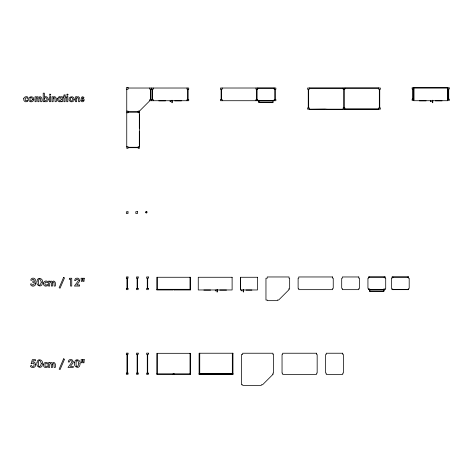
<?xml version="1.0" encoding="UTF-8"?>
<svg xmlns="http://www.w3.org/2000/svg" width="473" height="473" viewBox="0 0 473 473"><rect width="100%" height="100%" fill="white"/><g stroke="black" fill="none" stroke-linecap="round" stroke-linejoin="round"><path stroke-width="0.71" d="M165.491 100.855L158.804 100.855M181.443 100.855L174.756 100.855M210.55 290.085L203.869 290.085M226.502 290.085L219.821 290.085M251.89 290.085L246.055 290.085M426.096 100.844L419.415 100.844M442.048 100.844L435.367 100.844M139.458 112.787L138.187 112.787L138.175 111.096L139.458 111.096L149.811 100.725L188.739 100.725L188.739 99.46L187.048 99.46L187.048 100.725M326.878 109.139L326.672 109.352L343.144 109.352L343.144 107.909L344.835 107.909L344.835 109.269L378.684 109.269L378.684 107.909L380.381 107.921L380.381 109.192L307.616 109.192L307.616 107.921L309.307 107.921L309.289 109.352L325.595 109.139M128.017 88.031L188.739 88.019L188.739 89.291L187.048 89.291L187.048 88.019M413.804 88.019L447.659 88.019M344.835 88.108L378.684 88.108M257.708 88.167L274.186 88.167M309.307 88.191L343.161 88.191M413.804 88.989L412.113 88.989L412.113 87.718L449.35 87.718L449.35 88.989L447.659 88.989M413.804 99.141L412.113 99.159L412.113 100.424L413.804 100.424M447.659 99.141L449.35 99.159L449.35 100.424L447.659 100.424M257.708 100.566L274.186 100.566M170.162 101.364L170.587 101.364C170.706 102.41 169.73 101.116 170.162 100.725M430.773 101.352L431.199 101.352C431.341 102.41 430.324 101.098 430.773 100.714M259.009 102.594L272.891 102.594M344.835 109.056L378.684 109.056M126.752 111.096L128.017 111.096L128.029 112.787L126.752 112.787M128.017 111.729L138.187 111.729M128.017 112.154L138.187 112.154M139.316 114.265L139.316 128.148M139.316 131.275L139.316 145.158M126.752 146.636L128.029 146.636L128.017 148.333L126.752 148.333L126.752 89.302M139.458 146.636L138.187 146.636L138.187 148.333L139.458 148.333L139.458 111.096M128.017 147.274L138.187 147.274M128.017 147.694L138.187 147.694M145.98 211.756L146.825 211.756M145.98 212.182L146.825 212.182M145.98 212.265L146.825 212.265M145.98 212.773L146.825 212.773M368.597 277.113L385.075 277.113M392.076 277.113L408.554 277.113M369.135 277.154L369.602 277.154M384.07 277.154L384.537 277.154M392.614 277.154L393.081 277.154M407.549 277.154L408.016 277.154M156.794 289.322L190.643 289.322M174.507 289.535L172.929 289.535L173.266 289.961L156.794 289.961L156.794 277.267L190.643 277.267L190.643 289.961L174.17 289.961L174.478 289.748M368.597 289.511L385.075 289.511M392.076 289.511L408.554 289.511M215.227 290.593L215.653 290.593L215.653 291.019L215.227 289.961M241.461 290.593L241.886 290.593L241.886 291.019L241.461 289.961M369.898 291.575L383.774 291.539M199.103 373.753L232.958 373.753M156.794 373.836L190.66 373.836M199.103 373.966L232.958 373.966M199.103 374.178L232.958 374.178M448.717 88.989L448.717 99.159M448.292 88.989L448.292 99.159M447.659 87.718L447.659 100.714L413.804 100.714L413.804 87.718M447.618 88.865L447.618 99.868M432.795 100.258L432.795 102.747M432.541 100.258L432.541 102.747M413.851 88.865L413.851 99.868M413.171 88.989L413.171 99.159M412.746 88.989L412.746 99.159M407.253 289.24L407.253 289.724M393.376 289.24L393.376 289.724M383.987 288.979L383.987 290.919L369.685 290.883L369.685 288.962M383.946 288.962L383.946 290.883M383.774 290.883L383.774 291.61M379.742 89.291L379.742 107.998L379.322 107.998L379.322 89.291M378.684 88.019L378.684 89.291L380.381 89.291L380.381 88.019L307.616 88.019L307.616 89.291L309.307 89.291L309.289 88.019M369.898 290.883L369.898 291.61M369.726 288.962L369.726 290.883M344.835 88.019L344.835 89.291L343.144 89.291L343.144 88.019M344.202 89.291L344.202 107.998L343.776 107.998L343.776 89.291M308.656 89.291L308.674 107.998L308.248 107.998L308.248 89.291M275.245 89.279L275.245 99.442M274.825 89.279L274.848 99.442M274.186 88.008L274.186 89.291L275.883 89.279L275.883 88.008L220.477 88.019L220.477 89.291L222.168 89.291L222.168 88.019M274.186 100.714L274.186 99.442L275.883 99.442L275.883 100.714L220.477 100.725L220.477 99.46L222.168 99.442L222.168 100.725M273.057 100.495L273.098 101.979L258.796 101.979L258.796 100.495L258.843 101.937M272.891 101.937L272.891 102.665L259.009 102.629L259.009 101.937M257.708 88.008L257.708 89.291L256.017 89.279L256.017 88.008M257.708 100.714L257.708 99.442L256.017 99.442L256.017 100.714M257.076 89.279L257.076 99.442M256.656 89.279L256.656 99.442M243.471 289.47L243.471 291.959M243.223 289.47L243.223 291.959M240.615 277.267L240.615 289.961M232.32 353.23L232.32 373.753M221.535 89.291L221.535 99.46M221.11 89.291L221.11 99.46M217.249 289.506L217.249 291.995M216.995 289.506L216.995 291.995M199.742 353.23L199.742 373.753M190.01 277.267L190.01 289.322M190.028 353.313L190.028 373.836M188.106 89.291L188.106 99.46M187.68 89.291L187.68 99.46M172.184 100.276L172.184 102.759M171.93 100.276L171.93 102.759M157.444 353.313L157.444 373.836M157.426 277.267L157.426 289.322M153.199 88.019L153.199 89.291L149.811 89.291L149.811 88.019M153.199 100.725L153.199 99.442L149.811 99.46L149.811 100.725M152.56 89.291L152.56 99.46M152.14 89.291L152.14 99.46M151.502 88.019L151.502 89.291M151.502 99.46L151.502 100.725M150.869 89.291L150.869 99.46M150.444 89.291L150.444 99.46M147.694 278.236L147.694 288.4M147.694 354.413L147.694 373.12M147.274 278.236L147.274 288.4M147.274 354.413L147.274 373.12M137.542 278.236L137.542 288.4M137.542 354.413L137.542 373.12L137.117 373.12L137.117 354.413M137.117 278.236L137.117 288.4M127.385 278.236L127.385 288.4M127.385 354.413L127.385 373.12L126.959 373.12L126.959 354.413M126.959 278.236L126.959 288.4M173.721 373.836L172.929 374.048L173.266 374.474L156.794 374.474L156.811 353.313L190.66 353.313L190.643 374.474L174.17 374.474L174.478 374.048L173.721 373.836M37.006 281.216C35.309 285.586 42.097 288.388 42.404 283.055C44.078 278.709 37.332 275.925 37.006 281.216M37.006 362.62C35.309 366.989 42.097 369.791 42.404 364.458C44.078 360.113 37.332 357.322 37.006 362.62M74.645 362.62C72.948 366.989 79.736 369.791 80.043 364.458C81.717 360.113 74.971 357.322 74.645 362.62M82.379 278.254L82.166 281.388L81.303 281.388L81.09 278.254L82.379 278.254M84.229 278.254L84.011 281.388L83.153 281.388L82.935 278.254L84.229 278.254M82.379 359.651L82.166 362.791L81.303 362.791L81.09 359.651L82.379 359.651M84.229 359.651L84.011 362.791L83.153 362.791L82.935 359.651L84.229 359.651M53.201 98.55L53.142 101.707L52 101.707L52 96.782L53.142 96.782L53.142 97.237C56.045 94.984 57.026 99.691 56.24 101.707L55.099 101.707L54.898 97.952L53.697 97.757L53.201 98.55M76.709 98.55L76.65 101.707L75.509 101.707L75.509 96.782L76.65 96.782L76.65 97.237C79.553 94.984 80.534 99.691 79.748 101.707L78.607 101.707L78.406 97.952L77.205 97.757L76.709 98.55M48.222 99.229L48.057 100.264A2.495 2.495 0 0 1 47.205 101.429L45.881 101.843L44.356 101.187L44.356 101.707L43.22 101.707L43.22 93.169L44.356 93.169L44.356 97.355C45.745 95.712 48.453 97.219 48.222 99.229M57.487 98.697C56.855 100.838 59.628 102.96 61.307 101.187L61.307 101.707L62.448 101.707L62.448 96.782L61.307 96.782L61.307 97.355L60.183 96.693A2.229 2.229 0 0 0 58.853 96.829L57.487 98.697M39.046 98.485L38.993 101.707L37.852 101.707L37.799 98.414L37.089 97.675L36.226 98.49L36.173 101.707L35.032 101.707L35.032 96.782L36.173 96.782L36.173 97.237L37.751 96.693L38.674 97.373C41.269 94.813 42.86 99.643 41.784 101.707L40.643 101.707L40.471 97.97L39.484 97.757L39.046 98.485M52.556 282.836L52.503 286.053L51.362 286.053L51.315 282.759L50.605 282.02L49.736 282.842L49.683 286.053L48.548 286.053L48.548 281.133L49.683 281.133L49.683 281.589L51.261 281.039L52.184 281.725C54.779 279.165 56.376 283.995 55.3 286.053L54.153 286.053L53.981 282.322L52.994 282.109L52.556 282.836M52.556 364.24L52.503 367.456L51.362 367.456L51.315 364.163L50.605 363.424L49.736 364.245L49.683 367.456L48.548 367.456L48.548 362.531L49.683 362.531L49.683 362.986L51.261 362.442L52.184 363.122C54.779 360.562 56.376 365.398 55.3 367.456L54.153 367.456L53.981 363.719L52.994 363.512L52.556 364.24M35.534 283.794L35.493 284.297A2.182 2.182 0 0 1 34.825 285.515C33.429 286.869 30.544 286.07 30.562 283.942L31.697 283.942C32.749 287.33 36.285 282.351 32.803 282.428L32.803 281.423L34.151 280.879L33.932 279.502L32.643 279.247L31.939 280.241L30.763 280.241C30.775 278.219 33.423 277.474 34.766 278.721A1.963 1.963 0 0 1 35.374 279.821L35.203 281.222L34.564 281.938A1.874 1.874 0 0 1 35.475 283.197L35.534 283.794M35.682 364.754L35.629 365.339A2.619 2.619 0 0 1 34.854 366.782C33.565 368.053 31.171 367.758 30.319 366.126L31.212 365.375C34.423 369.602 35.658 360.657 31.502 363.755L31.112 363.755L32.341 359.651L35.564 359.651L35.564 360.757L33.157 360.757L32.773 362.046L33.624 362.076A2.383 2.383 0 0 1 34.949 362.797L35.682 364.754M33.831 99.247C33.961 101.512 30.828 102.724 29.332 101.086A2.477 2.477 0 0 1 28.628 99.75C27.771 96.137 33.979 95.552 33.831 99.247M74.308 99.247C74.438 101.512 71.305 102.724 69.803 101.086A2.477 2.477 0 0 1 69.105 99.75C68.242 96.137 74.456 95.552 74.308 99.247M23.697 98.733L23.839 100.276L24.419 101.11A2.572 2.572 0 0 0 25.779 101.801L27.712 101.488L27.712 99.986C24.318 103.41 24.318 95.12 27.712 98.508L27.712 96.995C26.21 96.114 24.017 96.977 23.697 98.733M43.433 283.085L43.575 284.622L44.149 285.456A2.572 2.572 0 0 0 45.514 286.147L47.442 285.834L47.442 284.338C44.054 287.755 44.048 279.466 47.442 282.854L47.442 281.346C45.94 280.465 43.747 281.323 43.433 283.085M43.433 364.488L43.575 366.025L44.149 366.859A2.572 2.572 0 0 0 45.514 367.551L47.442 367.237L47.442 365.735C44.054 369.159 44.048 360.869 47.442 364.257L47.442 362.744C45.94 361.863 43.747 362.726 43.433 364.488M41.305 282.144C37.485 293.225 37.491 271.07 41.305 282.144M41.305 363.548C37.485 374.628 37.491 352.474 41.305 363.548M78.944 363.548C75.124 374.628 75.13 352.474 78.944 363.548M79.63 280.477L79.293 281.725L76.744 284.947L79.647 284.947L79.647 286.053L74.409 286.053L78.483 280.471L78.098 279.555L77.152 279.188L76.224 279.537L75.798 280.584L74.622 280.584L75.106 279.082A1.998 1.998 0 0 1 76.129 278.272L77.625 278.159A2.442 2.442 0 0 1 78.902 278.798L79.63 280.477M73.244 361.875L72.907 363.122L70.353 366.35L73.262 366.35L73.262 367.456L68.017 367.456L72.097 361.875L71.713 360.958L70.767 360.586L69.833 360.94L69.413 361.987L68.236 361.987L68.721 360.485A1.998 1.998 0 0 1 69.744 359.675L71.24 359.563A2.442 2.442 0 0 1 72.517 360.201L73.244 361.875M44.391 98.609C43.469 102.493 49.287 100.028 46.236 97.787L45.13 97.781L44.391 98.609M61.378 99.253C57.972 105.302 57.984 93.199 61.378 99.253M32.672 99.253C29.078 105.367 29.084 93.134 32.672 99.253M73.144 99.253C69.555 105.367 69.561 93.134 73.144 99.253M83.201 100.306L82.876 100.796L81.817 100.187L80.848 100.637C82.627 104.155 86.565 98.898 82.337 98.319L82.284 97.769L83.106 98.124L84.046 97.621C82.012 94.659 79.594 99.584 83.088 100.01L83.201 100.306M50.735 94.742C49.139 97.231 49.121 92.259 50.735 94.742M68.017 94.742C66.427 97.231 66.403 92.259 68.017 94.742M63.595 277.432L59.137 287.767L60.065 288.187L64.535 277.846L63.595 277.432M63.595 358.836L59.137 369.171L60.065 369.59L64.535 359.249L63.595 358.836M69.862 278.254L69.218 279.354L70.566 279.354L70.566 286.053L71.742 286.053L71.742 278.254L69.862 278.254M289.021 289.659L278.656 300.024L277.385 300.024L277.385 300.662L267.233 300.662L267.233 300.024L265.962 300.024L265.962 278.236L267.233 278.236L267.233 276.965L289.021 276.965L289.021 278.236L289.659 278.236L289.659 288.388L289.021 288.388L289.021 289.659M272.945 374.391L262.574 384.756L261.309 384.756L261.309 385.389L242.69 385.389L242.69 384.756L241.419 384.756L241.419 354.502L242.69 354.502L242.69 353.23L272.945 353.23L272.945 354.502L273.577 354.502L273.577 373.12L272.945 373.12L272.945 374.391M128.017 87.611L126.326 87.611L126.326 89.302L128.017 89.302L128.017 87.611M65.055 94.978L63.92 94.978L63.92 96.782L63.429 96.782L63.429 97.846L63.92 97.846L63.92 101.707L65.055 101.707L65.055 97.846L65.936 97.846L65.936 96.782L65.055 96.782L65.055 94.978M50.564 96.782L49.423 96.782L49.423 101.707L50.564 101.707L50.564 96.782M67.846 96.782L66.711 96.782L66.711 101.707L67.846 101.707L67.846 96.782M137.519 211.673L135.828 211.673L135.828 213.494L137.519 213.494L137.519 211.673M146.825 211.673L145.98 211.673L145.98 212.856L146.825 212.856L146.825 211.673M128.017 211.803L126.326 211.803L126.326 213.494L128.017 213.494L128.017 211.803M128.017 276.965L126.326 276.965L126.326 278.236L128.017 278.236L128.017 276.965M138.175 276.965L136.484 276.965L136.484 278.236L138.175 278.236L138.175 276.965M148.333 276.965L146.636 276.965L146.636 278.236L148.333 278.236L148.333 276.965M332.608 276.965L298.753 276.965L298.753 278.236L298.12 278.236L298.12 288.388L298.753 288.388L298.753 289.659L332.608 289.659L332.608 288.388L333.24 288.388L333.24 278.236L332.608 278.236L332.608 276.965M358.818 276.965L342.34 276.965L342.34 278.236L341.701 278.236L341.701 288.388L342.34 288.388L342.34 289.659L358.818 289.659L358.818 288.388L359.474 288.388L359.474 278.236L358.818 278.236L358.818 276.965M385.075 276.965L368.597 276.965L368.597 278.236L367.941 278.236L367.941 288.388L368.597 288.388L368.597 289.659L385.075 289.659L385.075 288.388L385.708 288.388L385.708 278.236L385.075 278.236L385.075 276.965M408.554 276.965L392.076 276.965L392.076 278.236L391.413 278.236L391.413 288.388L392.076 288.388L392.076 289.659L408.554 289.659L408.554 288.388L409.186 288.388L409.186 278.236L408.554 278.236L408.554 276.965M232.113 277.267L198.258 277.267L198.258 289.961L232.113 289.961L232.113 277.267M257.501 277.267L240.574 277.267L240.574 289.961L257.501 289.961L257.501 277.267M128.017 288.4L126.326 288.4L126.326 289.671L128.017 289.671L128.017 288.4M138.175 288.4L136.484 288.4L136.484 289.671L138.175 289.671L138.175 288.4M148.333 288.4L146.636 288.4L146.636 289.671L148.333 289.671L148.333 288.4M128.017 353.142L126.326 353.142L126.326 354.413L128.017 354.413L128.017 353.142M138.175 353.142L136.484 353.142L136.484 354.413L138.175 354.413L138.175 353.142M148.333 353.142L146.636 353.142L146.636 354.413L148.333 354.413L148.333 353.142M232.958 353.23L199.103 353.23L199.103 374.391L232.958 374.391L232.958 353.23M316.526 353.23L282.677 353.23L282.677 354.502L282.044 354.502L282.044 373.12L282.677 373.12L282.677 374.391L316.526 374.391L316.526 373.12L317.164 373.12L317.164 354.502L316.526 354.502L316.526 353.23M342.736 353.23L326.258 353.23L326.258 354.502L325.625 354.502L325.625 373.12L326.258 373.12L326.258 374.391L342.736 374.391L342.736 373.12L343.398 373.12L343.398 354.502L342.736 354.502L342.736 353.23M128.017 373.043L126.326 373.043L126.326 374.309L128.017 374.309L128.017 373.043M138.175 373.043L136.484 373.043L136.484 374.309L138.175 374.309L138.175 373.043M148.333 373.12L146.636 373.12L146.636 374.391L148.333 374.391L148.333 373.12"/></g></svg>
